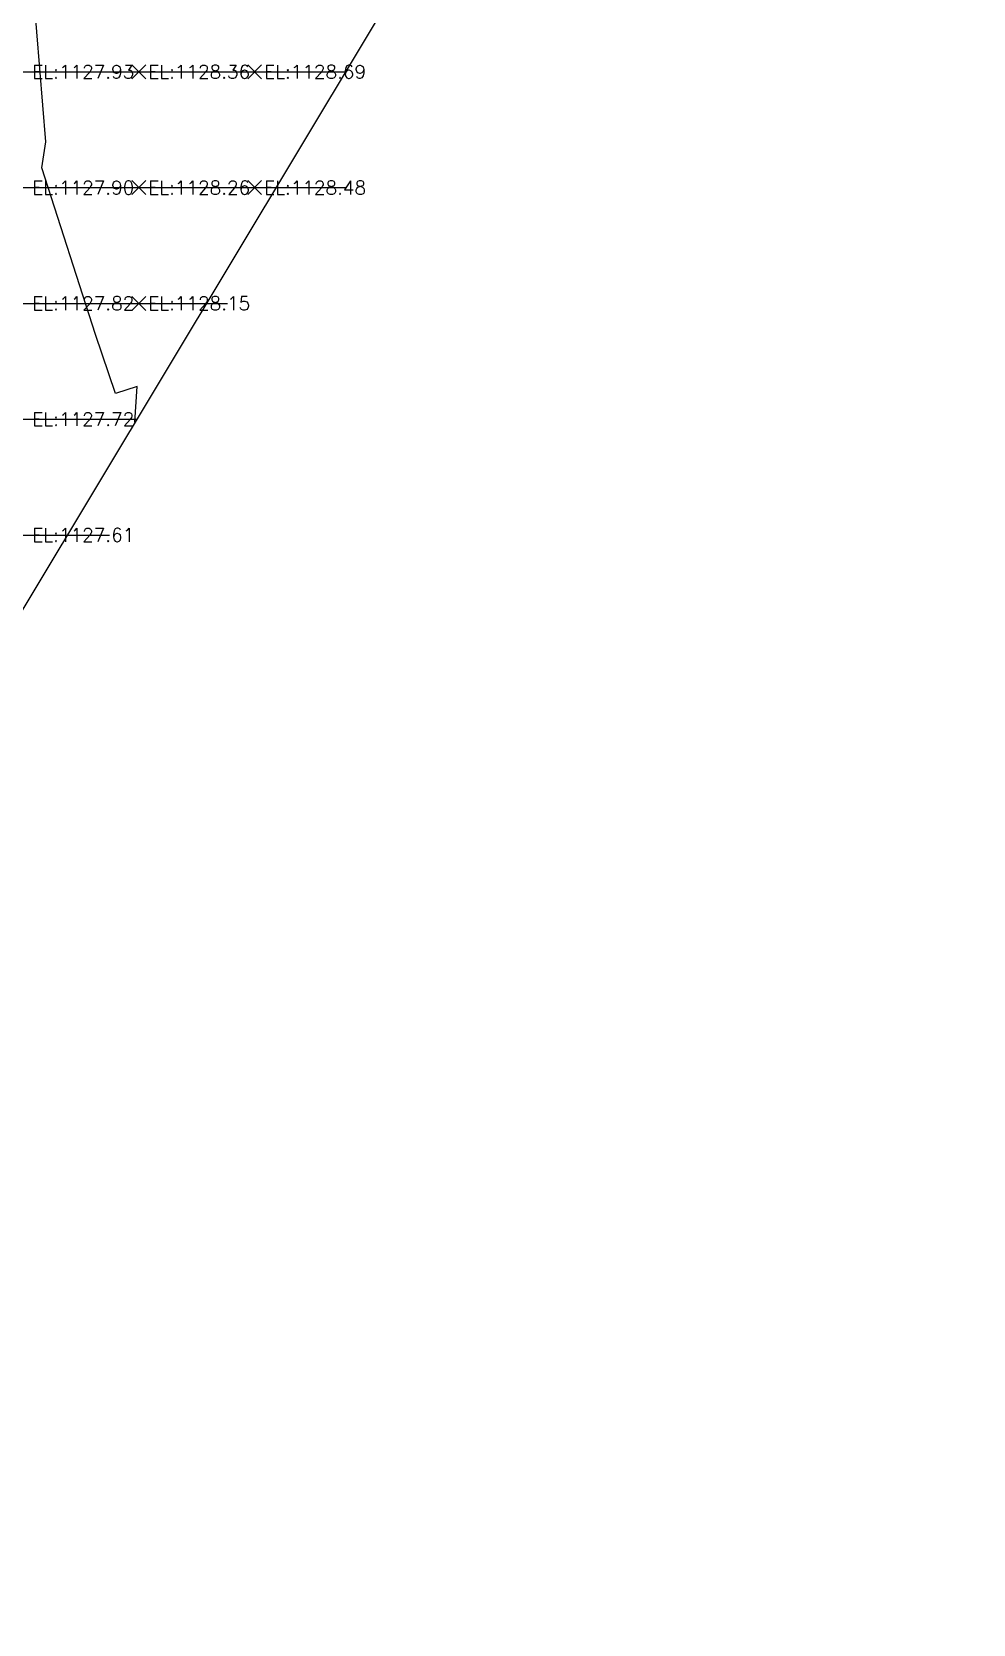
# Model space of a CAD drawing. Header units: metres. Extents: x -212 to 353974, y -37 to 356021.
# Drawn here: x 353824.4 to 353848.77, y 355899.83 to 355941.08 of the extents above; entities that cross this region are included whole.
import ezdxf

# ---------------------------------------------------------------- set-up
doc = ezdxf.new("R2010")
doc.units = ezdxf.units.M
for name, color, linetype in [('C-TINN-BNDY', 110, 'Continuous'), ('C-TOPO-MINR', 8, 'Continuous'), ('C-TOPO-TEXT', 7, 'Continuous')]:
    doc.layers.add(name, color=color, linetype=linetype)
doc.styles.get("Standard").update_dxf_attribs({"font": 'simplex.shx'})

msp = doc.modelspace()

# ---------------------------------------------------------------- linework, layer by layer
at = {"color": 7, "true_color": 0xffffff}
for p, q in [((353815.16579, 355940.04908, 1130.52337), (353832.51285, 355940.04908, 1135.72615)), ((353815.16579, 355937.04908, 1130.52337), (353832.51346, 355937.04908, 1135.72633)), ((353815.16579, 355934.04908, 1130.52337), (353829.46508, 355934.04908, 1134.81206)), ((353815.16579, 355931.04908, 1130.52337), (353827.11149, 355931.04908, 1134.10616)), ((353815.16579, 355928.04908, 1130.52337), (353826.40461, 355928.04908, 1133.89415))]:
    msp.add_line(p, q, dxfattribs=at)
at = {"layer": 'C-TINN-BNDY', "color": 110, "linetype": 'Continuous', "lineweight": -3, "flags": 128}
msp.add_lwpolyline([(353775.21, 355901.71), (353712.5622, 355912.7583), (353711.1267, 355918.6975), (353708.5155, 355980.861), (353708.0881, 355987.489), (353740.9282, 356014.2822), (353747.106, 356021.1524), (353750.817, 356021.2633), (353812.9376, 356012.1745), (353824.7355, 356011.2064), (353848.7661, 355967.131), (353822.562, 355923.4685), (353819.2654, 355908.4098), (353816.3578, 355900.5401), (353810.1026, 355899.8343), (353796.5514, 355900.0834), (353789.7496, 355900.5389), (353783.2739, 355900.8121), (353775.21, 355901.71)], close=True, dxfattribs=at)
at = {"layer": 'C-TOPO-MINR', "color": 8, "linetype": 'Continuous', "lineweight": -3, "elevation": 1128, "flags": 128}
msp.add_lwpolyline([(353827.06305, 355930.96835), (353827.12107, 355931.8939), (353826.56205, 355931.71605), (353826.04635, 355933.23912), (353824.65787, 355937.55852), (353824.76029, 355938.23023), (353824.44912, 355942.04614)], dxfattribs=at)
at = {"layer": 'C-TOPO-TEXT', "color": 6, "linetype": 'Continuous', "lineweight": -3}
for p, q in [((353826.98618, 355939.86947, 1128.36378), (353827.34539, 355940.22868, 1128.36378)), ((353826.98618, 355940.22868, 1128.36378), (353827.34539, 355939.86947, 1128.36378)), ((353829.98618, 355939.86947, 1128.68941), (353830.34539, 355940.22868, 1128.68941)), ((353829.98618, 355940.22868, 1128.68941), (353830.34539, 355939.86947, 1128.68941)), ((353826.98618, 355936.86947, 1128.25774), (353827.34539, 355937.22868, 1128.25774)), ((353826.98618, 355937.22868, 1128.25774), (353827.34539, 355936.86947, 1128.25774)), ((353829.98618, 355936.86947, 1128.47862), (353830.34539, 355937.22868, 1128.47862)), ((353829.98618, 355937.22868, 1128.47862), (353830.34539, 355936.86947, 1128.47862)), ((353826.98618, 355933.86947, 1128.14954), (353827.34539, 355934.22868, 1128.14954)), ((353826.98618, 355934.22868, 1128.14954), (353827.34539, 355933.86947, 1128.14954))]:
    msp.add_line(p, q, dxfattribs=at)

# ---------------------------------------------------------------- texts
at = {"layer": 'C-TOPO-TEXT', "color": 7, "linetype": 'Continuous', "lineweight": -3, "char_height": 0.35, "attachment_point": 4}
for s, insert in [('EL:1127.93', (353824.40889, 355940.04908, 1127.9336)), ('EL:1128.36', (353827.40889, 355940.04908, 1128.36378)), ('EL:1128.69', (353830.40889, 355940.04908, 1128.68941)), ('EL:1127.90', (353824.40889, 355937.04908, 1127.89719)), ('EL:1128.26', (353827.40889, 355937.04908, 1128.25774)), ('EL:1128.48', (353830.40889, 355937.04908, 1128.47862)), ('EL:1127.82', (353824.40889, 355934.04908, 1127.82186)), ('EL:1128.15', (353827.40889, 355934.04908, 1128.14954)), ('EL:1127.72', (353824.40889, 355931.04908, 1127.71582)), ('EL:1127.61', (353824.40889, 355928.04908, 1127.60967))]:
    msp.add_mtext(s, dxfattribs=dict(at, insert=insert))

doc.saveas('drawing.dxf')
